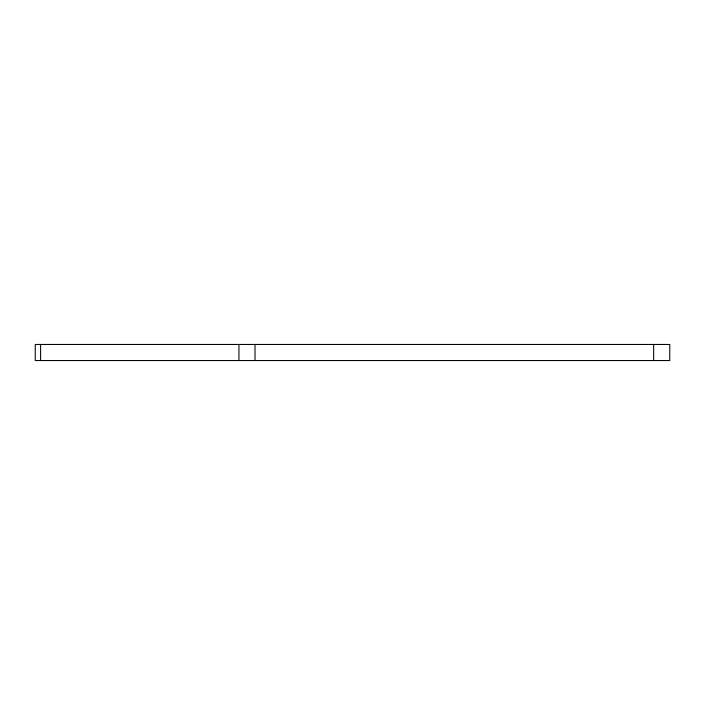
<?xml version="1.0" encoding="UTF-8"?>
<svg xmlns="http://www.w3.org/2000/svg" width="705" height="705" viewBox="0 0 705 705"><rect width="100%" height="100%" fill="white"/><g stroke="black" fill="none" stroke-linecap="round" stroke-linejoin="round"><path stroke-width="1.06" d="M653.667 344.463L653.667 360.537M255.016 344.463L255.016 360.537M238.933 344.463L238.933 360.537M40.608 344.463L40.608 360.537M669.75 344.463L35.25 344.463L35.25 360.537L669.75 360.537L669.75 344.463"/></g></svg>
